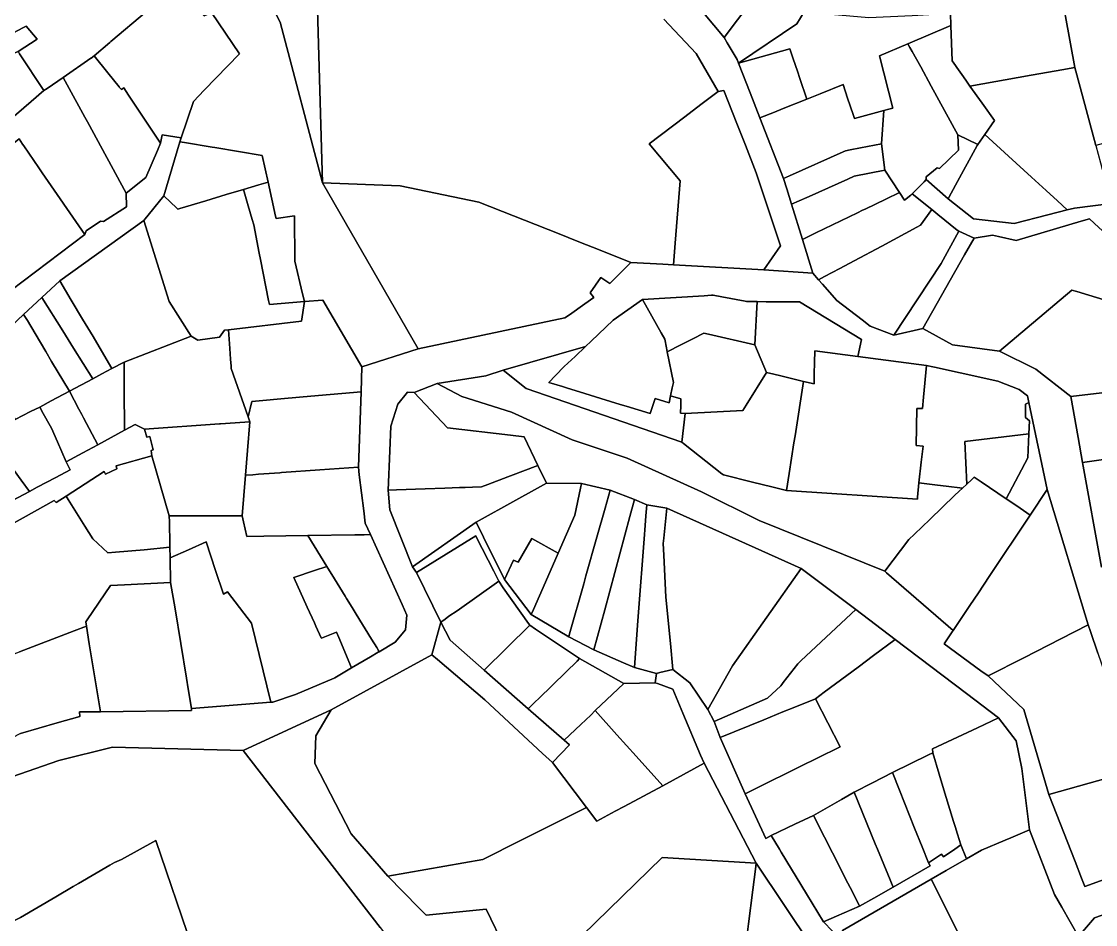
# Model space of a CAD drawing. Header units: inches. Extents: x 469449 to 472390, y 1000542 to 1004361.
# Drawn here: x 471766.2 to 472002.7, y 1000692.4 to 1000891.3 of the extents above; entities that cross this region are included whole.
import ezdxf

# ---------------------------------------------------------------- set-up
doc = ezdxf.new("R2010")
doc.units = ezdxf.units.IN
doc.header["$MEASUREMENT"] = 0
doc.layers.add('Gulele_10_07_New_Parcel', color=7, linetype='Continuous')

msp = doc.modelspace()

# ---------------------------------------------------------------- linework, layer by layer
at = {"layer": 'Gulele_10_07_New_Parcel'}
for points in [[(471804.05, 1000928.44), (471823.13, 1000891.2), (471832.44, 1000855.75), (471853.5, 1000819.24), (471841.15, 1000815.29), (471832.51, 1000829.91), (471828.47, 1000829.65), (471828.07, 1000831.37), (471826.4, 1000838.51), (471826.33, 1000848.52), (471822.23, 1000847.9), (471822.11, 1000848.43), (471821.3, 1000852.16), (471820.48, 1000855.92), (471819.19, 1000861.8), (471808.73, 1000863.55), (471808.16, 1000863.64), (471802.09, 1000864.65), (471801.07, 1000864.82), (471801.33, 1000865.7), (471804.04, 1000873.68), (471806.43, 1000876.16), (471814.16, 1000884.19), (471808, 1000893.32)], [(471765.26, 1000908.03), (471768.48, 1000908.27), (471776.96, 1000908.89), (471777.64, 1000908.94), (471779.5, 1000909.36), (471782.63, 1000910.07), (471783.28, 1000909.08), (471793.71, 1000893.51), (471785.89, 1000886.94), (471785.64, 1000886.73), (471782.15, 1000883.79), (471781.53, 1000883.27), (471781.43, 1000883.21), (471775.35, 1000879.02), (471771.8, 1000876.58), (471771.12, 1000876.11), (471765.76, 1000884.21)], [(471907.65, 1000891.82), (471914.78, 1000884.3), (471919.58, 1000875.92), (471916.37, 1000873.47), (471915.79, 1000873.03), (471912.25, 1000870.34), (471904.37, 1000864.35), (471911.25, 1000856.23), (471910.14, 1000842.47), (471909.76, 1000837.75), (471907.41, 1000837.88), (471900.39, 1000838.27), (471892.87, 1000841.25), (471889.67, 1000842.51), (471886.58, 1000843.74), (471884.6, 1000844.52), (471866.88, 1000851.53), (471849.6, 1000855.16), (471832.44, 1000855.75), (471831.27, 1000896.59)], [(471916.4, 1000893.21), (471920.88, 1000887.78), (471921.58, 1000886.61), (471922.89, 1000884.44), (471923.79, 1000882.95), (471924.1, 1000882.16), (471926.66, 1000875.59), (471928.8, 1000870.09), (471934.01, 1000856.75), (471934.7, 1000854.5), (471935.75, 1000851.07), (471938.14, 1000843.31), (471940.42, 1000835.87), (471929.65, 1000836.65), (471933.33, 1000841.9), (471927.98, 1000858), (471925.58, 1000864.08), (471923.69, 1000868.89), (471920.82, 1000876.15), (471919.58, 1000875.92), (471914.78, 1000884.3), (471907.65, 1000891.82)], [(471765.42, 1000884.72), (471769.67, 1000887.44), (471767.19, 1000890.28), (471766.49, 1000889.92), (471763.33, 1000888.25)], [(471763.81, 1000832.1), (471780.1, 1000844.37), (471780.43, 1000845.18), (471783.59, 1000847.33), (471784.21, 1000847.24), (471789.27, 1000850.49), (471789.24, 1000853.52), (471793.54, 1000856.96), (471796.1, 1000862.94), (471796.76, 1000864.49), (471797.14, 1000866.35), (471801.33, 1000865.7), (471801.07, 1000864.82), (471797.55, 1000852.9), (471793.1, 1000847.49), (471774.6, 1000834.19), (471770.66, 1000830.53), (471766.65, 1000826.8), (471763.96, 1000824.3)], [(472003.44, 1000845.98), (472001.35, 1000847.86), (471999.51, 1000847.32), (471985.2, 1000843.11), (471981.36, 1000843.96), (471980.04, 1000844.26), (471975.94, 1000843.63), (471972.57, 1000845.12), (471972.25, 1000845.37), (471968, 1000848.78), (471966.61, 1000849.89), (471962.31, 1000853.33), (471964.94, 1000856.01), (471965.43, 1000856.51), (471970.21, 1000852.28), (471975.84, 1000847.84), (471984.77, 1000846.84), (471992.16, 1000848.73), (471996.47, 1000849.83), (471998.04, 1000850.23), (472006.12, 1000851.25)], [(471765.93, 1000734.49), (471774.07, 1000736.82), (471779.03, 1000738.24), (471778.94, 1000739.24), (471783.56, 1000739.3), (471803.65, 1000739.54), (471803.65, 1000740), (471821.09, 1000741.37), (471821.5, 1000741.41), (471826.54, 1000743.1), (471835.06, 1000746.71), (471835.2, 1000746.79), (471838.87, 1000748.95), (471843.07, 1000751.41), (471844.71, 1000752.38), (471844.96, 1000752.52), (471848.48, 1000754.59), (471850.72, 1000757.32), (471851.03, 1000760.59), (471849.98, 1000762.9), (471843.02, 1000778.31), (471841.89, 1000780.82), (471841.55, 1000783.51), (471840.57, 1000791.45), (471840.36, 1000793.15), (471840.95, 1000809.76), (471841.15, 1000815.29), (471853.5, 1000819.24), (471885.81, 1000826.02), (471886.83, 1000826.74), (471890.22, 1000829.11), (471892.23, 1000830.53), (471891.42, 1000831.58), (471893.76, 1000834.93), (471895.76, 1000833.64), (471900.39, 1000838.27), (471907.41, 1000837.88), (471909.76, 1000837.75), (471929.65, 1000836.65), (471940.42, 1000835.87), (471941.72, 1000834.41), (471942.56, 1000833.47), (471945.75, 1000829.88), (471951.31, 1000825.58), (471953.05, 1000824.24), (471958.28, 1000822.21), (471964.69, 1000823.69), (471971.19, 1000820.11), (471981.57, 1000818.7), (471989.54, 1000814.73), (471997.25, 1000808.69), (471998.87, 1000799.72), (471999.86, 1000794.22), (472004.03, 1000771.14)], [(472003.23, 1000752.17), (472001.59, 1000756.97), (472001.09, 1000758.43), (471992.08, 1000788.22), (471988.02, 1000807.38), (471987.71, 1000808.86), (471985.91, 1000810.28), (471981.15, 1000812.11), (471972.85, 1000813.93), (471967.2, 1000815.17), (471966.83, 1000815.26), (471965.49, 1000815.55), (471950.33, 1000817.53), (471951.15, 1000821.26), (471937.52, 1000829.55), (471937.12, 1000829.55), (471930.16, 1000829.61), (471928.19, 1000829.63), (471925.87, 1000829.64), (471925.55, 1000829.71), (471920.4, 1000830.69), (471918.5, 1000831.05), (471918.15, 1000831.03), (471916.49, 1000830.93), (471902.91, 1000830.07), (471896.51, 1000825.54), (471891.61, 1000820.91), (471890.39, 1000819.76), (471872.22, 1000814.54), (471868.43, 1000813.31), (471857.72, 1000811.57), (471852.65, 1000809.63), (471851.19, 1000809.71), (471849.03, 1000807.02), (471847.49, 1000802.16), (471847.28, 1000796.75), (471846.95, 1000788.07), (471847.26, 1000783.76), (471852.27, 1000771.2), (471853.14, 1000769.97), (471858.52, 1000759.04), (471856.56, 1000751.86), (471834.34, 1000739.72), (471815.01, 1000730.77), (471786.23, 1000731.52), (471774.39, 1000728.57), (471758.95, 1000723.16)], [(472016.98, 1000698.97), (472002.49, 1000693.89), (471998.96, 1000689.79), (471995.26, 1000696.22), (471993.64, 1000699.03), (471988.17, 1000713.28), (471986.49, 1000726.81), (471985.25, 1000732.89), (471981.32, 1000737.97), (471974.29, 1000743.31), (471958.6, 1000755.2), (471949.9, 1000761.8), (471937.9, 1000770.88), (471908.32, 1000784.11), (471903.86, 1000784.88), (471901.16, 1000786.03), (471895.78, 1000788.1), (471889.47, 1000789.57), (471881.77, 1000789.63), (471879.88, 1000793.55), (471876.85, 1000799.85), (471873.84, 1000800.21), (471859.97, 1000801.86), (471852.65, 1000809.63), (471857.72, 1000811.57), (471863.16, 1000808.69), (471874.08, 1000805.27), (471887.44, 1000799.2), (471899.58, 1000795.11), (471915.92, 1000787.71), (471928.62, 1000781.4), (471956.29, 1000770.23), (471956.64, 1000769.92), (471971.32, 1000757.17), (471971.14, 1000756.9), (471969.39, 1000754.28), (471977.46, 1000748.33), (471979.02, 1000747.18), (471986.88, 1000739.77), (471992.42, 1000721.04), (471998.18, 1000706.34), (471999.64, 1000702.62), (472000.37, 1000700.77), (472009.66, 1000704.16)], [(471761.69, 1000784.52), (471767.94, 1000787.82), (471769.65, 1000788.73), (471773.78, 1000790.91), (471776.92, 1000792.57), (471776.04, 1000794.32), (471779.66, 1000796.29), (471782.96, 1000798.08), (471788.84, 1000801.28), (471791.19, 1000802.56), (471793.28, 1000801.54), (471793.78, 1000799.8), (471794.47, 1000799.92), (471795.21, 1000796.96), (471794.71, 1000796.81), (471794.9, 1000795.67), (471787, 1000793.45), (471787.16, 1000792.76), (471784.68, 1000791.59), (471784.37, 1000792.22), (471776, 1000786.78), (471773.8, 1000785.35), (471773.4, 1000785.83), (471769.07, 1000783.42), (471757.03, 1000776.75)], [(471757.03, 1000776.75), (471769.07, 1000783.42), (471773.4, 1000785.83), (471773.8, 1000785.35), (471776, 1000786.78), (471776.44, 1000786.07), (471780.11, 1000780.18), (471781.87, 1000777.37), (471785.16, 1000774.26), (471786.85, 1000774.42), (471793.18, 1000774.99), (471798.87, 1000775.51), (471798.91, 1000773.21), (471799.03, 1000767.74), (471788.89, 1000767.28), (471785.78, 1000767.13), (471780.63, 1000759.54), (471780.32, 1000759.08), (471780.47, 1000758.13), (471777.78, 1000757.1), (471765.71, 1000752.49)], [(471940.3, 1000687.55), (471927.95, 1000705.94), (471916.5, 1000727.95), (471915.74, 1000729.76), (471911.81, 1000739), (471909.59, 1000744.25), (471906.2, 1000745.5), (471905.74, 1000745.67), (471906.02, 1000747.75), (471906.78, 1000747.93), (471909.63, 1000748.61), (471913.33, 1000745.68), (471917.33, 1000739.77), (471918.7, 1000737.18), (471920.01, 1000733.62), (471925.55, 1000721.24), (471930.1, 1000711.38), (471931.25, 1000712.05), (471933.08, 1000709.02), (471933.49, 1000708.36), (471939.06, 1000699.18), (471942.81, 1000693), (471946.73, 1000688.88)], [(471845.2, 1000691.75), (471815.01, 1000730.77), (471834.34, 1000739.72), (471830.98, 1000733.98), (471830.76, 1000727.86), (471838.81, 1000712.43), (471846.85, 1000703.06), (471853.68, 1000696.13), (471855.33, 1000694.46), (471868.5, 1000695.78), (471872.68, 1000687.18)]]:
    msp.add_lwpolyline(points, dxfattribs=at)
for points in [[(471812.83, 1000918.17), (471816.28, 1000914.14), (471824.92, 1000904.03), (471831.27, 1000896.59), (471832.44, 1000855.75), (471823.13, 1000891.2), (471804.05, 1000928.44)], [(471933.93, 1000904.85), (471923.84, 1000891.66), (471920.88, 1000887.78), (471916.4, 1000893.21), (471916.32, 1000895.33), (471913.67, 1000897.86), (471911.97, 1000897.52), (471900.63, 1000908.09), (471910.98, 1000919.58), (471913.41, 1000922.27), (471914.79, 1000921.31), (471915.01, 1000921.13), (471929.64, 1000908.55), (471930.38, 1000907.91)], [(471936.9, 1000890.82), (471924.1, 1000882.16), (471923.79, 1000882.95), (471922.89, 1000884.44), (471921.58, 1000886.61), (471920.88, 1000887.78), (471923.84, 1000891.66), (471933.93, 1000904.85), (471941.47, 1000898.12), (471938.55, 1000893.45)], [(471798.93, 1000899.43), (471806.38, 1000892.55), (471808, 1000893.32), (471814.16, 1000884.19), (471806.43, 1000876.16), (471804.04, 1000873.68), (471801.33, 1000865.7), (471797.14, 1000866.35), (471796.76, 1000864.49), (471789.74, 1000875.13), (471788.7, 1000876.72), (471788.17, 1000876.33), (471787.79, 1000876.81), (471787.68, 1000876.95), (471785.2, 1000880.02), (471782.15, 1000883.79), (471785.64, 1000886.73), (471785.89, 1000886.94), (471793.71, 1000893.51), (471797.13, 1000897.38)], [(471988.53, 1000879.49), (471975.04, 1000877.09), (471974.26, 1000878.2), (471973.61, 1000879.1), (471972.13, 1000881.19), (471971.83, 1000881.62), (471971.09, 1000882.67), (471970.84, 1000890.43), (471970.76, 1000893.07), (471970.67, 1000895.68), (471972.2, 1000895.77), (471981.29, 1000896.29), (471985.24, 1000896.51), (471987.17, 1000896.62), (471994.08, 1000897.02), (471994.52, 1000897.04), (471994.59, 1000895.59), (471995.5, 1000895.45), (471995.9, 1000893.31), (471996.06, 1000892.45), (471998.17, 1000881.21), (471996.89, 1000880.99), (471995.7, 1000880.77)], [(472017.24, 1000869.33), (472018.07, 1000866.84), (472015.84, 1000867.52), (472012.1, 1000866.51), (472009, 1000865.67), (472004.36, 1000864.42), (472002.74, 1000863.98), (471999.33, 1000876.84), (471998.17, 1000881.21), (471996.06, 1000892.45), (471995.9, 1000893.31), (471995.5, 1000895.45), (472000.34, 1000895.62), (472007.93, 1000897.1), (472014.8, 1000876.61), (472016.51, 1000871.5)], [(471938.55, 1000893.45), (471952.8, 1000892.22), (471962.28, 1000892.67), (471966.01, 1000892.85), (471970.76, 1000893.07), (471970.84, 1000890.43), (471961.39, 1000886.41), (471955.11, 1000883.74), (471958.05, 1000872.25), (471957.2, 1000872.02), (471956.09, 1000871.72), (471949.6, 1000869.95), (471949.32, 1000870.8), (471948.1, 1000874.46), (471947.12, 1000877.41), (471942.04, 1000875.38), (471940.59, 1000874.8), (471939.12, 1000874.21), (471937.59, 1000878.79), (471937.04, 1000880.41), (471936.14, 1000883.09), (471935.4, 1000885.31), (471924.1, 1000882.16), (471936.9, 1000890.82)], [(471769.67, 1000887.44), (471765.42, 1000884.72), (471753.44, 1000879.89), (471748.3, 1000877.81), (471744.39, 1000876.24), (471741.79, 1000875.53), (471740, 1000875.04), (471739.42, 1000875.05), (471731.55, 1000875.09), (471731.09, 1000880.79), (471743.17, 1000882.26), (471750.76, 1000883.18), (471755.7, 1000884.9), (471759.26, 1000886.14), (471759.47, 1000886.21), (471763.33, 1000888.25), (471766.49, 1000889.92), (471767.19, 1000890.28)], [(471978.29, 1000866.45), (471976.75, 1000864.22), (471972.4, 1000866.37), (471966.51, 1000877.1), (471964.19, 1000881.31), (471962.31, 1000884.73), (471961.83, 1000885.61), (471961.39, 1000886.41), (471970.84, 1000890.43), (471971.09, 1000882.67), (471971.83, 1000881.62), (471972.13, 1000881.19), (471973.61, 1000879.1), (471974.26, 1000878.2), (471975.04, 1000877.09), (471977.7, 1000873.34), (471980.42, 1000869.51)], [(471757.39, 1000864.38), (471751.88, 1000856.97), (471751.27, 1000858.54), (471750.16, 1000861.41), (471749.99, 1000861.83), (471749.28, 1000863.66), (471748.89, 1000864.68), (471748.16, 1000866.56), (471747.73, 1000867.66), (471746.99, 1000869.56), (471745.03, 1000874.61), (471744.39, 1000876.24), (471748.3, 1000877.81), (471753.44, 1000879.89), (471765.42, 1000884.72), (471765.76, 1000884.21), (471771.12, 1000876.11), (471768.29, 1000873.69), (471765.05, 1000870.92), (471761.84, 1000868.18), (471760.69, 1000867.2)], [(471932, 1000871.37), (471928.8, 1000870.09), (471926.66, 1000875.59), (471924.1, 1000882.16), (471935.4, 1000885.31), (471936.14, 1000883.09), (471937.04, 1000880.41), (471937.59, 1000878.79), (471939.12, 1000874.21), (471933.9, 1000872.13)], [(471972.55, 1000862.98), (471968.3, 1000858.95), (471967.82, 1000859.07), (471965.43, 1000857.08), (471965.43, 1000856.51), (471964.94, 1000856.01), (471962.31, 1000853.33), (471961.99, 1000853.07), (471960.6, 1000851.97), (471959.49, 1000853.67), (471956.26, 1000858.61), (471955.59, 1000864.34), (471956.09, 1000871.72), (471957.2, 1000872.02), (471958.05, 1000872.25), (471955.11, 1000883.74), (471961.39, 1000886.41), (471961.83, 1000885.61), (471962.31, 1000884.73), (471964.19, 1000881.31), (471966.51, 1000877.1), (471972.4, 1000866.37)], [(471787.79, 1000876.81), (471788.17, 1000876.33), (471788.7, 1000876.72), (471789.74, 1000875.13), (471796.76, 1000864.49), (471796.1, 1000862.94), (471793.54, 1000856.96), (471789.24, 1000853.52), (471780.7, 1000869.2), (471780.13, 1000870.24), (471776.24, 1000877.37), (471775.35, 1000879.02), (471781.43, 1000883.21), (471781.53, 1000883.27), (471782.15, 1000883.79), (471785.2, 1000880.02), (471787.68, 1000876.95)], [(471998.04, 1000850.23), (471996.47, 1000849.83), (471994.3, 1000851.81), (471991.81, 1000854.09), (471988.6, 1000857.03), (471983.51, 1000861.67), (471978.29, 1000866.45), (471980.42, 1000869.51), (471977.7, 1000873.34), (471975.04, 1000877.09), (471988.53, 1000879.49), (471995.7, 1000880.77), (471996.89, 1000880.99), (471998.17, 1000881.21), (471999.33, 1000876.84), (472002.74, 1000863.98), (472003.76, 1000860.16), (472004.94, 1000855.7), (472006.12, 1000851.25)], [(471780.7, 1000869.2), (471789.24, 1000853.52), (471789.27, 1000850.49), (471784.21, 1000847.24), (471783.59, 1000847.33), (471780.43, 1000845.18), (471780.1, 1000844.37), (471770.76, 1000857.98), (471770.01, 1000859.08), (471766.68, 1000863.94), (471766.42, 1000864.31), (471765.64, 1000865.46), (471764.58, 1000864.6), (471761.84, 1000868.18), (471765.05, 1000870.92), (471768.29, 1000873.69), (471771.12, 1000876.11), (471771.8, 1000876.58), (471775.35, 1000879.02), (471776.24, 1000877.37), (471780.13, 1000870.24)], [(471949.32, 1000870.8), (471949.6, 1000869.95), (471956.09, 1000871.72), (471955.59, 1000864.34), (471950.97, 1000863.47), (471948.67, 1000863.04), (471947.6, 1000862.84), (471947.11, 1000862.62), (471935.29, 1000857.32), (471934.01, 1000856.75), (471928.8, 1000870.09), (471932, 1000871.37), (471933.9, 1000872.13), (471939.12, 1000874.21), (471940.59, 1000874.8), (471942.04, 1000875.38), (471947.12, 1000877.41), (471948.1, 1000874.46)], [(471933.33, 1000841.9), (471929.65, 1000836.65), (471909.76, 1000837.75), (471910.14, 1000842.47), (471911.25, 1000856.23), (471904.37, 1000864.35), (471912.25, 1000870.34), (471915.79, 1000873.03), (471916.37, 1000873.47), (471919.58, 1000875.92), (471920.82, 1000876.15), (471923.69, 1000868.89), (471925.58, 1000864.08), (471927.98, 1000858)], [(471761.84, 1000868.18), (471764.58, 1000864.6), (471765.64, 1000865.46), (471766.42, 1000864.31), (471766.68, 1000863.94), (471770.01, 1000859.08), (471770.76, 1000857.98), (471780.1, 1000844.37), (471763.81, 1000832.1), (471754.5, 1000851.5), (471753.33, 1000853.94), (471751.93, 1000856.85), (471751.88, 1000856.97), (471757.39, 1000864.38), (471760.69, 1000867.2)], [(471976.75, 1000864.22), (471976.63, 1000864.01), (471971.86, 1000855.3), (471970.36, 1000852.56), (471970.21, 1000852.28), (471965.43, 1000856.51), (471965.43, 1000857.08), (471967.82, 1000859.07), (471968.3, 1000858.95), (471972.55, 1000862.98), (471972.4, 1000866.37)], [(471992.16, 1000848.73), (471984.77, 1000846.84), (471975.84, 1000847.84), (471970.21, 1000852.28), (471970.36, 1000852.56), (471971.86, 1000855.3), (471976.63, 1000864.01), (471976.75, 1000864.22), (471978.29, 1000866.45), (471983.51, 1000861.67), (471988.6, 1000857.03), (471991.81, 1000854.09), (471994.3, 1000851.81), (471996.47, 1000849.83)], [(471801.06, 1000850.14), (471800.6, 1000850), (471800.36, 1000850.24), (471797.55, 1000852.9), (471801.07, 1000864.82), (471802.09, 1000864.65), (471808.16, 1000863.64), (471808.73, 1000863.55), (471819.19, 1000861.8), (471820.48, 1000855.92), (471818.48, 1000855.33), (471815.1, 1000854.32), (471811.27, 1000853.18), (471806.74, 1000851.83)], [(471939.15, 1000852.59), (471935.75, 1000851.07), (471934.7, 1000854.5), (471934.01, 1000856.75), (471935.29, 1000857.32), (471947.11, 1000862.62), (471947.6, 1000862.84), (471948.67, 1000863.04), (471950.97, 1000863.47), (471955.59, 1000864.34), (471956.26, 1000858.61), (471949.58, 1000857.27), (471948.13, 1000856.62), (471939.64, 1000852.81)], [(471941.12, 1000844.76), (471938.14, 1000843.31), (471935.75, 1000851.07), (471939.15, 1000852.59), (471939.64, 1000852.81), (471948.13, 1000856.62), (471949.58, 1000857.27), (471956.26, 1000858.61), (471959.49, 1000853.67), (471956.5, 1000852.22), (471951.98, 1000850.02), (471951.37, 1000849.73), (471950.27, 1000849.2)], [(471822.11, 1000848.43), (471822.23, 1000847.9), (471826.33, 1000848.52), (471826.4, 1000838.51), (471828.07, 1000831.37), (471828.47, 1000829.65), (471820.76, 1000829.02), (471820.59, 1000829.9), (471818.82, 1000838.87), (471818.53, 1000840.32), (471817.31, 1000846.54), (471816.98, 1000847.69), (471816.13, 1000850.69), (471815.1, 1000854.32), (471818.48, 1000855.33), (471820.48, 1000855.92), (471821.3, 1000852.16)], [(471816.13, 1000850.69), (471816.98, 1000847.69), (471817.31, 1000846.54), (471818.53, 1000840.32), (471818.82, 1000838.87), (471820.59, 1000829.9), (471820.76, 1000829.02), (471828.47, 1000829.65), (471827.85, 1000825.3), (471811.77, 1000823.42), (471810.88, 1000823.32), (471809.79, 1000821.79), (471805.04, 1000821.1), (471803.56, 1000822), (471798.69, 1000829.65), (471793.1, 1000847.49), (471797.55, 1000852.9), (471800.36, 1000850.24), (471800.6, 1000850), (471801.06, 1000850.14), (471806.74, 1000851.83), (471811.27, 1000853.18), (471815.1, 1000854.32)], [(471900.39, 1000838.27), (471895.76, 1000833.64), (471893.76, 1000834.93), (471891.42, 1000831.58), (471892.23, 1000830.53), (471890.22, 1000829.11), (471886.83, 1000826.74), (471885.81, 1000826.02), (471853.5, 1000819.24), (471832.44, 1000855.75), (471849.6, 1000855.16), (471866.88, 1000851.53), (471884.6, 1000844.52), (471886.58, 1000843.74), (471889.67, 1000842.51), (471892.87, 1000841.25)], [(471959.49, 1000853.67), (471960.6, 1000851.97), (471961.99, 1000853.07), (471962.31, 1000853.33), (471966.61, 1000849.89), (471964.16, 1000846.45), (471963.32, 1000846), (471955.6, 1000841.86), (471949.58, 1000838.63), (471946.36, 1000836.91), (471943.03, 1000835.12), (471941.72, 1000834.41), (471940.42, 1000835.87), (471938.14, 1000843.31), (471941.12, 1000844.76), (471950.27, 1000849.2), (471951.37, 1000849.73), (471951.98, 1000850.02), (471956.5, 1000852.22)], [(471968.7, 1000838.05), (471958.28, 1000822.21), (471953.05, 1000824.24), (471951.31, 1000825.58), (471945.75, 1000829.88), (471942.56, 1000833.47), (471941.72, 1000834.41), (471943.03, 1000835.12), (471946.36, 1000836.91), (471949.58, 1000838.63), (471955.6, 1000841.86), (471963.32, 1000846), (471964.16, 1000846.45), (471966.61, 1000849.89), (471968, 1000848.78), (471972.25, 1000845.37), (471972.57, 1000845.12)], [(471788.76, 1000816.32), (471786.1, 1000814.9), (471783.27, 1000819.66), (471781.93, 1000821.91), (471779.62, 1000825.77), (471777.12, 1000829.97), (471774.6, 1000834.19), (471793.1, 1000847.49), (471798.69, 1000829.65), (471803.56, 1000822)], [(472005.65, 1000843.99), (472008.35, 1000841.93), (472007.49, 1000838.15), (472005.56, 1000829.73), (471998.55, 1000831.82), (471997.47, 1000832.14), (471981.57, 1000818.7), (471971.19, 1000820.11), (471964.69, 1000823.69), (471973.85, 1000839.93), (471975.94, 1000843.63), (471980.04, 1000844.26), (471981.36, 1000843.96), (471985.2, 1000843.11), (471999.51, 1000847.32), (472001.35, 1000847.86), (472003.44, 1000845.98)], [(471975.94, 1000843.63), (471973.85, 1000839.93), (471964.69, 1000823.69), (471958.28, 1000822.21), (471968.7, 1000838.05), (471972.57, 1000845.12)], [(471783.91, 1000813.73), (471781.89, 1000812.65), (471777.67, 1000819.37), (471775.27, 1000823.18), (471770.66, 1000830.53), (471774.6, 1000834.19), (471777.12, 1000829.97), (471779.62, 1000825.77), (471781.93, 1000821.91), (471783.27, 1000819.66), (471786.1, 1000814.9)], [(471781.89, 1000812.65), (471776.72, 1000809.89), (471772.8, 1000816.47), (471771.52, 1000818.63), (471769.16, 1000822.59), (471767.47, 1000825.43), (471766.65, 1000826.8), (471770.66, 1000830.53), (471775.27, 1000823.18), (471777.67, 1000819.37)], [(471816.91, 1000807.66), (471816.08, 1000804.23), (471812.35, 1000814.9), (471812.32, 1000815.43), (471812.21, 1000816.98), (471812.05, 1000819.29), (471811.77, 1000823.42), (471827.85, 1000825.3), (471828.47, 1000829.65), (471832.51, 1000829.91), (471841.15, 1000815.29), (471840.95, 1000809.76), (471829.89, 1000808.79), (471824.09, 1000808.29), (471818.53, 1000807.8)], [(471909.12, 1000808.86), (471908.81, 1000807.36), (471905.7, 1000808.31), (471904.6, 1000804.99), (471899.37, 1000806.6), (471898.04, 1000807), (471893.76, 1000808.31), (471889.05, 1000809.75), (471886.4, 1000810.57), (471885.32, 1000810.9), (471882.32, 1000811.81), (471883.78, 1000813.33), (471885.68, 1000815.31), (471888.07, 1000817.57), (471890.39, 1000819.76), (471891.61, 1000820.91), (471896.51, 1000825.54), (471902.91, 1000830.07), (471907.02, 1000822.76), (471907.83, 1000821.33), (471908.21, 1000819.45), (471908.39, 1000818.54), (471909.76, 1000811.8), (471909.5, 1000810.62)], [(471928.19, 1000829.63), (471927.66, 1000820.11), (471917.5, 1000822.43), (471916.47, 1000822.67), (471914, 1000821.41), (471911.4, 1000820.08), (471908.39, 1000818.54), (471908.21, 1000819.45), (471907.83, 1000821.33), (471907.02, 1000822.76), (471902.91, 1000830.07), (471916.49, 1000830.93), (471918.15, 1000831.03), (471918.5, 1000831.05), (471920.4, 1000830.69), (471925.55, 1000829.71), (471925.87, 1000829.64)], [(472019.43, 1000822.24), (472017.31, 1000809.8), (472017.14, 1000809.12), (472012.77, 1000810.25), (472011.96, 1000810.45), (472011.56, 1000810.4), (471997.25, 1000808.69), (471989.54, 1000814.73), (471981.57, 1000818.7), (471997.47, 1000832.14), (471998.55, 1000831.82), (472005.56, 1000829.73), (472009.59, 1000828.46), (472013.15, 1000827.34), (472017.35, 1000824.57), (472017.48, 1000823.52), (472017.54, 1000823.04), (472019.55, 1000822.8)], [(471951.15, 1000821.26), (471950.33, 1000817.53), (471940.86, 1000818.8), (471940.81, 1000816.19), (471940.77, 1000813.69), (471940.75, 1000812.47), (471940.73, 1000811.48), (471938.42, 1000812.04), (471933.43, 1000813.25), (471931.89, 1000813.63), (471930.26, 1000814.02), (471927.66, 1000820.11), (471928.19, 1000829.63), (471930.16, 1000829.61), (471937.12, 1000829.55), (471937.52, 1000829.55)], [(471768.2, 1000805.4), (471764.8, 1000803.68), (471763.91, 1000805.15), (471763.09, 1000804.63), (471762.79, 1000804.44), (471761.06, 1000803.32), (471760.79, 1000803.93), (471757.85, 1000810.63), (471757.55, 1000811.33), (471756.23, 1000813.79), (471755.32, 1000815.49), (471754.84, 1000816.38), (471754.09, 1000817.79), (471753.66, 1000818.6), (471763.96, 1000824.3), (471766.65, 1000826.8), (471767.47, 1000825.43), (471769.16, 1000822.59), (471771.52, 1000818.63), (471772.8, 1000816.47), (471776.72, 1000809.89), (471772.69, 1000807.74), (471770.2, 1000806.41)], [(471811.77, 1000823.42), (471812.05, 1000819.29), (471812.21, 1000816.98), (471812.32, 1000815.43), (471812.35, 1000814.9), (471816.08, 1000804.23), (471816.46, 1000803.14), (471815.35, 1000803.07), (471809.99, 1000802.7), (471809.76, 1000802.68), (471793.28, 1000801.54), (471791.19, 1000802.56), (471788.84, 1000801.28), (471788.79, 1000810.52), (471788.78, 1000812.05), (471788.76, 1000816.32), (471803.56, 1000822), (471805.04, 1000821.1), (471809.79, 1000821.79), (471810.88, 1000823.32)], [(471925.06, 1000805.66), (471912.31, 1000804.95), (471911.31, 1000805.04), (471911.34, 1000806.73), (471911.36, 1000808.24), (471909.12, 1000808.86), (471909.5, 1000810.62), (471909.76, 1000811.8), (471908.39, 1000818.54), (471911.4, 1000820.08), (471914, 1000821.41), (471916.47, 1000822.67), (471917.5, 1000822.43), (471927.66, 1000820.11), (471930.26, 1000814.02), (471925.78, 1000806.82)], [(471888.07, 1000817.57), (471885.68, 1000815.31), (471883.78, 1000813.33), (471882.32, 1000811.81), (471885.32, 1000810.9), (471886.4, 1000810.57), (471889.05, 1000809.75), (471893.76, 1000808.31), (471898.04, 1000807), (471899.37, 1000806.6), (471904.6, 1000804.99), (471905.7, 1000808.31), (471908.81, 1000807.36), (471909.12, 1000808.86), (471911.36, 1000808.24), (471911.34, 1000806.73), (471911.31, 1000805.04), (471912.31, 1000804.95), (471911.57, 1000798.66), (471877.28, 1000810.52), (471872.22, 1000814.54), (471890.39, 1000819.76)], [(471965.49, 1000815.55), (471964.83, 1000808.59), (471964.6, 1000806.1), (471963.31, 1000806.06), (471963.19, 1000797.91), (471964.71, 1000797.77), (471964.32, 1000794.28), (471963.8, 1000789.73), (471963.52, 1000786.55), (471963.49, 1000786.12), (471934.64, 1000788.04), (471935.23, 1000791.76), (471936.29, 1000798.51), (471936.54, 1000800.07), (471938.42, 1000812.04), (471940.73, 1000811.48), (471940.75, 1000812.47), (471940.77, 1000813.69), (471940.81, 1000816.19), (471940.86, 1000818.8), (471950.33, 1000817.53)], [(471788.84, 1000801.28), (471782.96, 1000798.08), (471779.83, 1000804.01), (471779.44, 1000804.75), (471778.8, 1000805.96), (471776.72, 1000809.89), (471781.89, 1000812.65), (471783.91, 1000813.73), (471786.1, 1000814.9), (471788.76, 1000816.32), (471788.78, 1000812.05), (471788.79, 1000810.52)], [(471934.64, 1000788.04), (471963.49, 1000786.12), (471963.52, 1000786.55), (471963.8, 1000789.73), (471967.9, 1000789.21), (471969.78, 1000788.98), (471973.37, 1000788.53), (471972.61, 1000787.83), (471971.72, 1000787.01), (471966.21, 1000781.67), (471962.86, 1000778.42), (471961.61, 1000777.21), (471956.29, 1000770.23), (471928.62, 1000781.4), (471915.92, 1000787.71), (471899.58, 1000795.11), (471887.44, 1000799.2), (471874.08, 1000805.27), (471863.16, 1000808.69), (471857.72, 1000811.57), (471868.43, 1000813.31), (471872.22, 1000814.54), (471877.28, 1000810.52), (471911.57, 1000798.66), (471911.97, 1000798.35), (471920.42, 1000791.7), (471920.74, 1000791.45), (471927.12, 1000789.89), (471931.39, 1000788.84)], [(471935.23, 1000791.76), (471934.64, 1000788.04), (471931.39, 1000788.84), (471927.12, 1000789.89), (471920.74, 1000791.45), (471920.42, 1000791.7), (471911.97, 1000798.35), (471911.57, 1000798.66), (471912.31, 1000804.95), (471925.06, 1000805.66), (471925.78, 1000806.82), (471930.26, 1000814.02), (471931.89, 1000813.63), (471933.43, 1000813.25), (471938.42, 1000812.04), (471936.54, 1000800.07), (471936.29, 1000798.51)], [(471974.32, 1000789.41), (471973.37, 1000788.53), (471969.78, 1000788.98), (471967.9, 1000789.21), (471963.8, 1000789.73), (471964.32, 1000794.28), (471964.71, 1000797.77), (471963.19, 1000797.91), (471963.31, 1000806.06), (471964.6, 1000806.1), (471964.83, 1000808.59), (471965.49, 1000815.55), (471966.83, 1000815.26), (471967.2, 1000815.17), (471972.85, 1000813.93), (471981.15, 1000812.11), (471985.91, 1000810.28), (471987.71, 1000808.86), (471988.02, 1000807.38), (471987.26, 1000807.07), (471987.3, 1000804.09), (471988.12, 1000803.37), (471988.01, 1000800.49), (471973.88, 1000798.84)], [(471779.66, 1000796.29), (471776.04, 1000794.32), (471774.1, 1000798.71), (471772.77, 1000801.72), (471770.69, 1000805.51), (471770.51, 1000805.84), (471770.2, 1000806.41), (471772.69, 1000807.74), (471776.72, 1000809.89), (471778.8, 1000805.96), (471779.44, 1000804.75), (471779.83, 1000804.01), (471782.96, 1000798.08)], [(471817.09, 1000791.51), (471815.5, 1000791.4), (471815.94, 1000796.84), (471816.46, 1000803.14), (471816.08, 1000804.23), (471816.91, 1000807.66), (471818.53, 1000807.8), (471824.09, 1000808.29), (471829.89, 1000808.79), (471840.95, 1000809.76), (471840.36, 1000793.15), (471831.89, 1000792.55), (471823.47, 1000791.96), (471823.06, 1000791.93), (471818.38, 1000791.6)], [(471848.73, 1000788.14), (471846.95, 1000788.07), (471847.28, 1000796.75), (471847.49, 1000802.16), (471849.03, 1000807.02), (471851.19, 1000809.71), (471852.65, 1000809.63), (471859.97, 1000801.86), (471873.84, 1000800.21), (471876.85, 1000799.85), (471879.88, 1000793.55), (471873.84, 1000791.26), (471873.28, 1000791.05), (471868.88, 1000789.38), (471867.45, 1000788.84), (471865.5, 1000788.77), (471863.86, 1000788.71), (471862.65, 1000788.66), (471859.43, 1000788.54), (471855.09, 1000788.38)], [(472007.51, 1000795.26), (471999.86, 1000794.22), (471998.87, 1000799.72), (471997.25, 1000808.69), (472011.56, 1000810.4), (472011.96, 1000810.45), (472012.77, 1000810.25), (472017.14, 1000809.12), (472015.57, 1000802.9), (472015.95, 1000798.72), (472016.15, 1000796.44)], [(471770.69, 1000805.51), (471772.77, 1000801.72), (471774.1, 1000798.71), (471776.04, 1000794.32), (471776.92, 1000792.57), (471773.78, 1000790.91), (471769.65, 1000788.73), (471767.94, 1000787.82), (471766.14, 1000790.28), (471762.65, 1000795.07), (471761.93, 1000796.05), (471759.05, 1000796.83), (471759.1, 1000797.17), (471759.46, 1000799.53), (471759.72, 1000801.27), (471759.36, 1000802.3), (471761.06, 1000803.32), (471762.79, 1000804.44), (471763.09, 1000804.63), (471763.91, 1000805.15), (471764.8, 1000803.68), (471768.2, 1000805.4), (471770.2, 1000806.41), (471770.51, 1000805.84)], [(471992.08, 1000788.22), (471988.3, 1000782.56), (471985.34, 1000784.65), (471983.01, 1000786.22), (471987.81, 1000795.22), (471988.01, 1000800.49), (471988.12, 1000803.37), (471987.3, 1000804.09), (471987.26, 1000807.07), (471988.02, 1000807.38)], [(471816.46, 1000803.14), (471815.94, 1000796.84), (471815.5, 1000791.4), (471814.76, 1000782.43), (471811.63, 1000782.43), (471811.33, 1000782.43), (471808.87, 1000782.43), (471802.93, 1000782.43), (471798.72, 1000782.43), (471794.9, 1000795.67), (471794.71, 1000796.81), (471795.21, 1000796.96), (471794.47, 1000799.92), (471793.78, 1000799.8), (471793.28, 1000801.54), (471809.76, 1000802.68), (471809.99, 1000802.7), (471815.35, 1000803.07)], [(471987.81, 1000795.22), (471983.01, 1000786.22), (471977.49, 1000789.93), (471976.64, 1000790.5), (471975.98, 1000790.94), (471975.38, 1000790.38), (471974.32, 1000789.41), (471973.88, 1000798.84), (471988.01, 1000800.49)], [(471756.3, 1000781.66), (471755.77, 1000781.39), (471754.04, 1000785.1), (471754.17, 1000785.54), (471756.3, 1000792.52), (471757.54, 1000796.61), (471757.71, 1000797.18), (471759.05, 1000796.83), (471761.93, 1000796.05), (471762.65, 1000795.07), (471766.14, 1000790.28), (471767.94, 1000787.82), (471761.69, 1000784.52)], [(471794.9, 1000795.67), (471798.72, 1000782.43), (471798.75, 1000781.14), (471798.85, 1000776.16), (471798.87, 1000775.51), (471793.18, 1000774.99), (471786.85, 1000774.42), (471785.16, 1000774.26), (471781.87, 1000777.37), (471780.11, 1000780.18), (471776.44, 1000786.07), (471776, 1000786.78), (471784.37, 1000792.22), (471784.68, 1000791.59), (471787.16, 1000792.76), (471787, 1000793.45)], [(472020.91, 1000776.18), (472004.03, 1000771.14), (471999.86, 1000794.22), (472007.51, 1000795.26), (472016.15, 1000796.44), (472018.74, 1000788.66), (472018.92, 1000788.11), (472020.36, 1000779.47), (472020.69, 1000777.48)], [(471819.56, 1000777.93), (471815.78, 1000777.87), (471815.05, 1000781.13), (471814.76, 1000782.43), (471815.5, 1000791.4), (471817.09, 1000791.51), (471818.38, 1000791.6), (471823.06, 1000791.93), (471823.47, 1000791.96), (471831.89, 1000792.55), (471840.36, 1000793.15), (471840.57, 1000791.45), (471841.55, 1000783.51), (471841.89, 1000780.82), (471843.02, 1000778.31), (471841.62, 1000778.28), (471839.58, 1000778.25), (471829.27, 1000778.09)], [(471866.28, 1000781.08), (471852.27, 1000771.2), (471847.26, 1000783.76), (471846.95, 1000788.07), (471848.73, 1000788.14), (471855.09, 1000788.38), (471859.43, 1000788.54), (471862.65, 1000788.66), (471863.86, 1000788.71), (471865.5, 1000788.77), (471867.45, 1000788.84), (471868.88, 1000789.38), (471873.28, 1000791.05), (471873.84, 1000791.26), (471879.88, 1000793.55), (471881.77, 1000789.63), (471872.41, 1000784.46), (471868.93, 1000782.54)], [(471975.01, 1000762.69), (471971.32, 1000757.17), (471956.64, 1000769.92), (471956.29, 1000770.23), (471961.61, 1000777.21), (471962.86, 1000778.42), (471966.21, 1000781.67), (471971.72, 1000787.01), (471972.61, 1000787.83), (471973.37, 1000788.53), (471974.32, 1000789.41), (471975.38, 1000790.38), (471975.98, 1000790.94), (471976.64, 1000790.5), (471977.49, 1000789.93), (471983.01, 1000786.22), (471985.34, 1000784.65), (471988.3, 1000782.56), (471979.29, 1000769.08), (471976.89, 1000765.49)], [(471888, 1000782.56), (471884.35, 1000774.21), (471878.53, 1000777.46), (471875.53, 1000772.22), (471874.53, 1000772.68), (471872.52, 1000768.45), (471867.91, 1000777.78), (471866.28, 1000781.08), (471868.93, 1000782.54), (471872.41, 1000784.46), (471881.77, 1000789.63), (471889.47, 1000789.57), (471889.25, 1000788.51)], [(471886.89, 1000756.44), (471886.69, 1000755.76), (471878.45, 1000760.69), (471878.93, 1000761.79), (471880.24, 1000764.8), (471881.58, 1000767.86), (471884.35, 1000774.21), (471888, 1000782.56), (471889.25, 1000788.51), (471889.47, 1000789.57), (471895.78, 1000788.1), (471894.68, 1000784.16), (471892.88, 1000777.76), (471890.48, 1000769.22), (471889.98, 1000767.45)], [(471894.61, 1000761.74), (471892.23, 1000752.91), (471886.69, 1000755.76), (471886.89, 1000756.44), (471889.98, 1000767.45), (471890.48, 1000769.22), (471892.88, 1000777.76), (471894.68, 1000784.16), (471895.78, 1000788.1), (471901.16, 1000786.03), (471900.15, 1000782.27)], [(471986.88, 1000751.18), (471979.02, 1000747.18), (471977.46, 1000748.33), (471969.39, 1000754.28), (471971.14, 1000756.9), (471971.32, 1000757.17), (471975.01, 1000762.69), (471976.89, 1000765.49), (471979.29, 1000769.08), (471988.3, 1000782.56), (471992.08, 1000788.22), (472001.09, 1000758.43), (471995.03, 1000755.34)], [(471901.86, 1000758.37), (471901.16, 1000749.06), (471898.77, 1000750.1), (471892.23, 1000752.91), (471894.61, 1000761.74), (471900.15, 1000782.27), (471901.16, 1000786.03), (471903.86, 1000784.88), (471903.68, 1000782.46), (471903.52, 1000780.32), (471903.29, 1000777.36), (471902.08, 1000761.2)], [(471906.78, 1000747.93), (471906.02, 1000747.75), (471901.16, 1000749.06), (471901.86, 1000758.37), (471902.08, 1000761.2), (471903.29, 1000777.36), (471903.52, 1000780.32), (471903.68, 1000782.46), (471903.86, 1000784.88), (471908.32, 1000784.11), (471907.6, 1000777.51), (471907.47, 1000776.33), (471907.61, 1000773.78), (471908.09, 1000764.55), (471909.08, 1000754.29), (471909.63, 1000748.61)], [(471922.72, 1000749.39), (471917.33, 1000739.77), (471913.33, 1000745.68), (471909.63, 1000748.61), (471909.08, 1000754.29), (471908.09, 1000764.55), (471907.61, 1000773.78), (471907.47, 1000776.33), (471907.6, 1000777.51), (471908.32, 1000784.11), (471937.9, 1000770.88)], [(471815.05, 1000781.13), (471815.78, 1000777.87), (471819.56, 1000777.93), (471829.27, 1000778.09), (471833.44, 1000771.29), (471830.73, 1000770.38), (471826.14, 1000768.84), (471829.12, 1000762.32), (471830.69, 1000758.87), (471831.01, 1000758.17), (471832.18, 1000755.59), (471832.23, 1000755.49), (471835.52, 1000756.83), (471836.03, 1000755.64), (471838.87, 1000748.95), (471835.2, 1000746.79), (471835.06, 1000746.71), (471826.54, 1000743.1), (471821.5, 1000741.41), (471821.09, 1000741.37), (471816.81, 1000758.78), (471811.55, 1000765.72), (471810.66, 1000765.17), (471808.94, 1000770.41), (471806.88, 1000776.7), (471802.98, 1000774.99), (471798.91, 1000773.21), (471798.87, 1000775.51), (471798.85, 1000776.16), (471798.75, 1000781.14), (471798.72, 1000782.43), (471802.93, 1000782.43), (471808.87, 1000782.43), (471811.33, 1000782.43), (471811.63, 1000782.43), (471814.76, 1000782.43)], [(471867.91, 1000777.78), (471872.52, 1000768.45), (471878.45, 1000760.69), (471886.69, 1000755.76), (471892.23, 1000752.91), (471898.77, 1000750.1), (471901.16, 1000749.06), (471906.02, 1000747.75), (471905.74, 1000745.67), (471898.83, 1000745.54), (471889.09, 1000751.01), (471879.34, 1000757.5), (471878.09, 1000758.33), (471877.84, 1000758.7), (471872.28, 1000766.62), (471871.29, 1000768.02), (471870.17, 1000770.25), (471866.41, 1000777.67), (471866.21, 1000778.07), (471853.14, 1000769.97), (471852.27, 1000771.2), (471866.28, 1000781.08)], [(471848.48, 1000754.59), (471844.96, 1000752.52), (471844.4, 1000753.44), (471843.25, 1000755.3), (471839.88, 1000760.8), (471838.97, 1000762.28), (471837.77, 1000764.24), (471837.46, 1000764.75), (471835.12, 1000768.55), (471833.44, 1000771.29), (471829.27, 1000778.09), (471839.58, 1000778.25), (471841.62, 1000778.28), (471843.02, 1000778.31), (471849.98, 1000762.9), (471851.03, 1000760.59), (471850.72, 1000757.32)], [(471859.49, 1000759.72), (471858.52, 1000759.04), (471853.14, 1000769.97), (471866.21, 1000778.07), (471866.41, 1000777.67), (471870.17, 1000770.25), (471871.29, 1000768.02), (471862.1, 1000761.55), (471860.32, 1000760.31)], [(471808.94, 1000770.41), (471810.66, 1000765.17), (471811.55, 1000765.72), (471816.81, 1000758.78), (471821.09, 1000741.37), (471803.65, 1000740), (471802.92, 1000744.36), (471802.54, 1000746.7), (471799.99, 1000761.96), (471799.03, 1000767.74), (471798.91, 1000773.21), (471802.98, 1000774.99), (471806.88, 1000776.7)], [(471884.35, 1000774.21), (471881.58, 1000767.86), (471880.24, 1000764.8), (471878.93, 1000761.79), (471878.45, 1000760.69), (471872.52, 1000768.45), (471874.53, 1000772.68), (471875.53, 1000772.22), (471878.53, 1000777.46)], [(471839.88, 1000760.8), (471843.25, 1000755.3), (471844.4, 1000753.44), (471844.96, 1000752.52), (471844.71, 1000752.38), (471843.07, 1000751.41), (471838.87, 1000748.95), (471836.03, 1000755.64), (471835.52, 1000756.83), (471832.23, 1000755.49), (471832.18, 1000755.59), (471831.01, 1000758.17), (471830.69, 1000758.87), (471829.12, 1000762.32), (471826.14, 1000768.84), (471830.73, 1000770.38), (471833.44, 1000771.29), (471835.12, 1000768.55), (471837.46, 1000764.75), (471837.77, 1000764.24), (471838.97, 1000762.28)], [(471930.49, 1000742.26), (471918.7, 1000737.18), (471917.33, 1000739.77), (471922.72, 1000749.39), (471937.9, 1000770.88), (471949.9, 1000761.8), (471944.48, 1000756.75), (471937.81, 1000750.53), (471937.11, 1000749.88), (471933.93, 1000745.71), (471933.6, 1000745.28), (471933.42, 1000745.03)], [(471803.65, 1000739.54), (471783.56, 1000739.3), (471781.12, 1000754.22), (471780.47, 1000758.13), (471780.32, 1000759.08), (471780.63, 1000759.54), (471785.78, 1000767.13), (471788.89, 1000767.28), (471799.03, 1000767.74), (471799.99, 1000761.96), (471802.54, 1000746.7), (471802.92, 1000744.36), (471803.65, 1000740)], [(471878.09, 1000758.33), (471868.1, 1000748.46), (471860.59, 1000755.08), (471858.52, 1000759.04), (471859.49, 1000759.72), (471860.32, 1000760.31), (471862.1, 1000761.55), (471871.29, 1000768.02), (471872.28, 1000766.62), (471877.84, 1000758.7)], [(471929.63, 1000737.54), (471920.01, 1000733.62), (471918.7, 1000737.18), (471930.49, 1000742.26), (471933.42, 1000745.03), (471933.6, 1000745.28), (471933.93, 1000745.71), (471937.11, 1000749.88), (471937.81, 1000750.53), (471944.48, 1000756.75), (471949.9, 1000761.8), (471958.6, 1000755.2), (471953.83, 1000751.66), (471950.43, 1000749.14), (471942.95, 1000743.6), (471941.03, 1000742.17), (471936.08, 1000740.16), (471933.86, 1000739.26)], [(471868.1, 1000748.46), (471877.73, 1000739.9), (471885.7, 1000733.01), (471886.88, 1000731.97), (471883.11, 1000728.08), (471880.94, 1000730.1), (471868.19, 1000741.91), (471857.8, 1000750.8), (471856.56, 1000751.86), (471858.52, 1000759.04), (471860.59, 1000755.08)], [(471753.04, 1000727.9), (471750.89, 1000727.4), (471749.5, 1000729.49), (471745.84, 1000744.89), (471746.6, 1000745.18), (471749.99, 1000746.48), (471758.43, 1000749.7), (471763.19, 1000751.52), (471765.71, 1000752.49), (471777.78, 1000757.1), (471780.47, 1000758.13), (471781.12, 1000754.22), (471783.56, 1000739.3), (471778.94, 1000739.24), (471779.03, 1000738.24), (471774.07, 1000736.82), (471765.93, 1000734.49), (471756.69, 1000729.76)], [(471879.32, 1000741.46), (471877.73, 1000739.9), (471868.1, 1000748.46), (471878.09, 1000758.33), (471879.34, 1000757.5), (471889.09, 1000751.01), (471888.53, 1000750.47), (471886.02, 1000748.01), (471880.12, 1000742.24)], [(472011.98, 1000726.58), (471992.42, 1000721.04), (471986.88, 1000739.77), (471979.02, 1000747.18), (471986.88, 1000751.18), (471995.03, 1000755.34), (472001.09, 1000758.43), (472001.59, 1000756.97), (472003.23, 1000752.17)], [(471931.25, 1000712.05), (471930.1, 1000711.38), (471925.55, 1000721.24), (471927.73, 1000722.32), (471937.82, 1000727.31), (471941.43, 1000729.09), (471946.43, 1000731.56), (471941.03, 1000742.17), (471942.95, 1000743.6), (471950.43, 1000749.14), (471953.83, 1000751.66), (471958.6, 1000755.2), (471974.29, 1000743.31), (471981.32, 1000737.97), (471976.67, 1000735.78), (471966.76, 1000731.12), (471966.84, 1000730.27), (471965.89, 1000729.8), (471957.98, 1000725.89), (471953.56, 1000723.64), (471949.51, 1000721.58), (471946.72, 1000719.98), (471940.57, 1000716.44), (471936.48, 1000714.51)], [(471867.8, 1000706.78), (471846.85, 1000703.06), (471838.81, 1000712.43), (471830.76, 1000727.86), (471830.98, 1000733.98), (471834.34, 1000739.72), (471856.56, 1000751.86), (471857.8, 1000750.8), (471868.19, 1000741.91), (471880.94, 1000730.1), (471883.11, 1000728.08), (471890.57, 1000718.21), (471876.09, 1000710.94)], [(471889.33, 1000736.48), (471885.7, 1000733.01), (471877.73, 1000739.9), (471879.32, 1000741.46), (471880.12, 1000742.24), (471886.02, 1000748.01), (471888.53, 1000750.47), (471889.09, 1000751.01), (471898.83, 1000745.54), (471892.54, 1000739.54), (471891.53, 1000738.57)], [(471916.5, 1000727.95), (471907.4, 1000722.99), (471901.55, 1000729.5), (471897.3, 1000734.24), (471892.54, 1000739.54), (471898.83, 1000745.54), (471905.74, 1000745.67), (471906.2, 1000745.5), (471909.59, 1000744.25), (471911.81, 1000739), (471915.74, 1000729.76)], [(471927.73, 1000722.32), (471925.55, 1000721.24), (471920.01, 1000733.62), (471929.63, 1000737.54), (471933.86, 1000739.26), (471936.08, 1000740.16), (471941.03, 1000742.17), (471946.43, 1000731.56), (471941.43, 1000729.09), (471937.82, 1000727.31)], [(471896.91, 1000717.37), (471892.85, 1000715.19), (471890.57, 1000718.21), (471883.11, 1000728.08), (471886.88, 1000731.97), (471885.7, 1000733.01), (471889.33, 1000736.48), (471891.53, 1000738.57), (471892.54, 1000739.54), (471897.3, 1000734.24), (471901.55, 1000729.5), (471907.4, 1000722.99), (471898.89, 1000718.43)], [(471977.61, 1000708.83), (471974.26, 1000706.89), (471973.01, 1000709.95), (471972.3, 1000712.3), (471971.78, 1000714.01), (471971.44, 1000715.11), (471969.54, 1000721.39), (471968.27, 1000725.55), (471966.84, 1000730.27), (471966.76, 1000731.12), (471976.67, 1000735.78), (471981.32, 1000737.97), (471985.25, 1000732.89), (471986.49, 1000726.81), (471988.17, 1000713.28), (471984.06, 1000711.55), (471982.78, 1000711.01)], [(471820.15, 1000663.37), (471812.95, 1000673.17), (471810, 1000677.98), (471809.64, 1000677.75), (471803.76, 1000687.43), (471795.74, 1000710.92), (471788.17, 1000706.73), (471786.64, 1000706.09), (471785.6, 1000705.48), (471778.76, 1000701.48), (471777.57, 1000700.78), (471773.77, 1000698.55), (471765.97, 1000693.99), (471761.65, 1000691.86), (471758.26, 1000690.18), (471751.51, 1000719.89), (471758.95, 1000723.16), (471774.39, 1000728.57), (471786.23, 1000731.52), (471815.01, 1000730.77), (471845.2, 1000691.75), (471847.16, 1000689.22), (471840.95, 1000683.28)], [(471971.72, 1000709.05), (471969.24, 1000707.33), (471968.77, 1000707.94), (471965.92, 1000706.02), (471964.53, 1000709.51), (471962.86, 1000713.68), (471959.52, 1000722.05), (471957.98, 1000725.89), (471965.89, 1000729.8), (471966.84, 1000730.27), (471968.27, 1000725.55), (471969.54, 1000721.39), (471971.44, 1000715.11), (471971.78, 1000714.01), (471972.3, 1000712.3), (471973.01, 1000709.95)], [(471916.5, 1000727.95), (471927.95, 1000705.94), (471907.24, 1000707.16), (471886.71, 1000687.17), (471884.89, 1000680.22), (471880.97, 1000682.46), (471879.52, 1000683.29), (471872.68, 1000687.18), (471868.5, 1000695.78), (471855.33, 1000694.46), (471853.68, 1000696.13), (471846.85, 1000703.06), (471867.8, 1000706.78), (471876.09, 1000710.94), (471890.57, 1000718.21), (471892.85, 1000715.19), (471896.91, 1000717.37), (471898.89, 1000718.43), (471907.4, 1000722.99)], [(471966.31, 1000705.33), (471958.15, 1000700.68), (471956.97, 1000703.55), (471954.7, 1000709.02), (471954.2, 1000710.22), (471949.51, 1000721.58), (471953.56, 1000723.64), (471957.98, 1000725.89), (471959.52, 1000722.05), (471962.86, 1000713.68), (471964.53, 1000709.51), (471965.92, 1000706.02)], [(472009.66, 1000704.16), (472000.37, 1000700.77), (471999.64, 1000702.62), (471998.18, 1000706.34), (471992.42, 1000721.04), (472011.98, 1000726.58), (472015.38, 1000704.16)], [(471953.84, 1000698.23), (471950.74, 1000696.47), (471949.88, 1000698.17), (471948.66, 1000700.57), (471947.67, 1000702.51), (471946.51, 1000704.78), (471942.99, 1000711.69), (471942.38, 1000712.89), (471942.11, 1000713.42), (471940.57, 1000716.44), (471946.72, 1000719.98), (471949.51, 1000721.58), (471954.2, 1000710.22), (471954.7, 1000709.02), (471956.97, 1000703.55), (471958.15, 1000700.68)], [(471945.65, 1000694.25), (471942.81, 1000693), (471939.06, 1000699.18), (471933.49, 1000708.36), (471933.08, 1000709.02), (471931.25, 1000712.05), (471936.48, 1000714.51), (471940.57, 1000716.44), (471942.11, 1000713.42), (471942.38, 1000712.89), (471942.99, 1000711.69), (471946.51, 1000704.78), (471947.67, 1000702.51), (471948.66, 1000700.57), (471949.88, 1000698.17), (471950.74, 1000696.47)], [(471980.93, 1000678.88), (471979.4, 1000676.6), (471972.45, 1000690.53), (471970.43, 1000694.54), (471966.48, 1000702.39), (471969.82, 1000704.33), (471974.26, 1000706.89), (471977.61, 1000708.83), (471982.78, 1000711.01), (471984.06, 1000711.55), (471988.17, 1000713.28), (471993.64, 1000699.03), (471995.26, 1000696.22), (471998.96, 1000689.79), (471995, 1000687.82), (471988.17, 1000684.4), (471987.42, 1000683.87), (471986.36, 1000683.12), (471981.46, 1000679.66)], [(471788.06, 1000678.67), (471768.55, 1000667.77), (471761.65, 1000691.86), (471765.97, 1000693.99), (471773.77, 1000698.55), (471777.57, 1000700.78), (471778.76, 1000701.48), (471785.6, 1000705.48), (471786.64, 1000706.09), (471788.17, 1000706.73), (471795.74, 1000710.92), (471803.76, 1000687.43), (471797.91, 1000684.18), (471797.43, 1000683.91), (471796.29, 1000683.27), (471795.98, 1000683.1), (471793.55, 1000681.74), (471790.58, 1000680.08)], [(471974.26, 1000706.89), (471969.82, 1000704.33), (471966.48, 1000702.39), (471962.3, 1000699.98), (471946.96, 1000691.11), (471946.73, 1000688.88), (471942.81, 1000693), (471945.65, 1000694.25), (471950.74, 1000696.47), (471953.84, 1000698.23), (471958.15, 1000700.68), (471966.31, 1000705.33), (471965.92, 1000706.02), (471968.77, 1000707.94), (471969.24, 1000707.33), (471971.72, 1000709.05), (471973.01, 1000709.95)], [(471923.61, 1000671.49), (471923.27, 1000668.88), (471911.6, 1000672.56), (471911.16, 1000672.69), (471900.35, 1000675.79), (471884.89, 1000680.22), (471886.71, 1000687.17), (471907.24, 1000707.16), (471927.95, 1000705.94), (471927.78, 1000704.61), (471927.21, 1000700.04), (471926.28, 1000692.56), (471925.62, 1000687.3), (471925.36, 1000685.28), (471925.29, 1000684.72), (471924.44, 1000677.94), (471924.24, 1000676.35), (471924.14, 1000675.53), (471923.78, 1000672.8)], [(471940.3, 1000687.55), (471946.86, 1000673.49), (471939.72, 1000674.39), (471931.23, 1000675.47), (471924.24, 1000676.35), (471924.44, 1000677.94), (471925.29, 1000684.72), (471925.36, 1000685.28), (471925.62, 1000687.3), (471926.28, 1000692.56), (471927.21, 1000700.04), (471927.78, 1000704.61), (471927.95, 1000705.94)], [(471957.41, 1000678.29), (471951.5, 1000675.51), (471946.73, 1000688.88), (471946.96, 1000691.11), (471962.3, 1000699.98), (471966.48, 1000702.39), (471970.43, 1000694.54), (471972.45, 1000690.53), (471970.33, 1000689.48), (471963.87, 1000686.28), (471960.89, 1000684.8), (471961.63, 1000683.65), (471963.29, 1000681.06), (471961.88, 1000680.4), (471960.66, 1000679.82)], [(472013.52, 1000679.7), (472003.73, 1000675.43), (472001.41, 1000679.1), (472000.77, 1000681.91), (472000.06, 1000684.97), (471998.96, 1000689.79), (472002.49, 1000693.89), (472016.98, 1000698.97), (472017.86, 1000694.61), (472018.44, 1000691.73), (472019.98, 1000682.49), (472018.06, 1000681.67)]]:
    msp.add_lwpolyline(points, close=True, dxfattribs=at)

doc.saveas('drawing.dxf')
